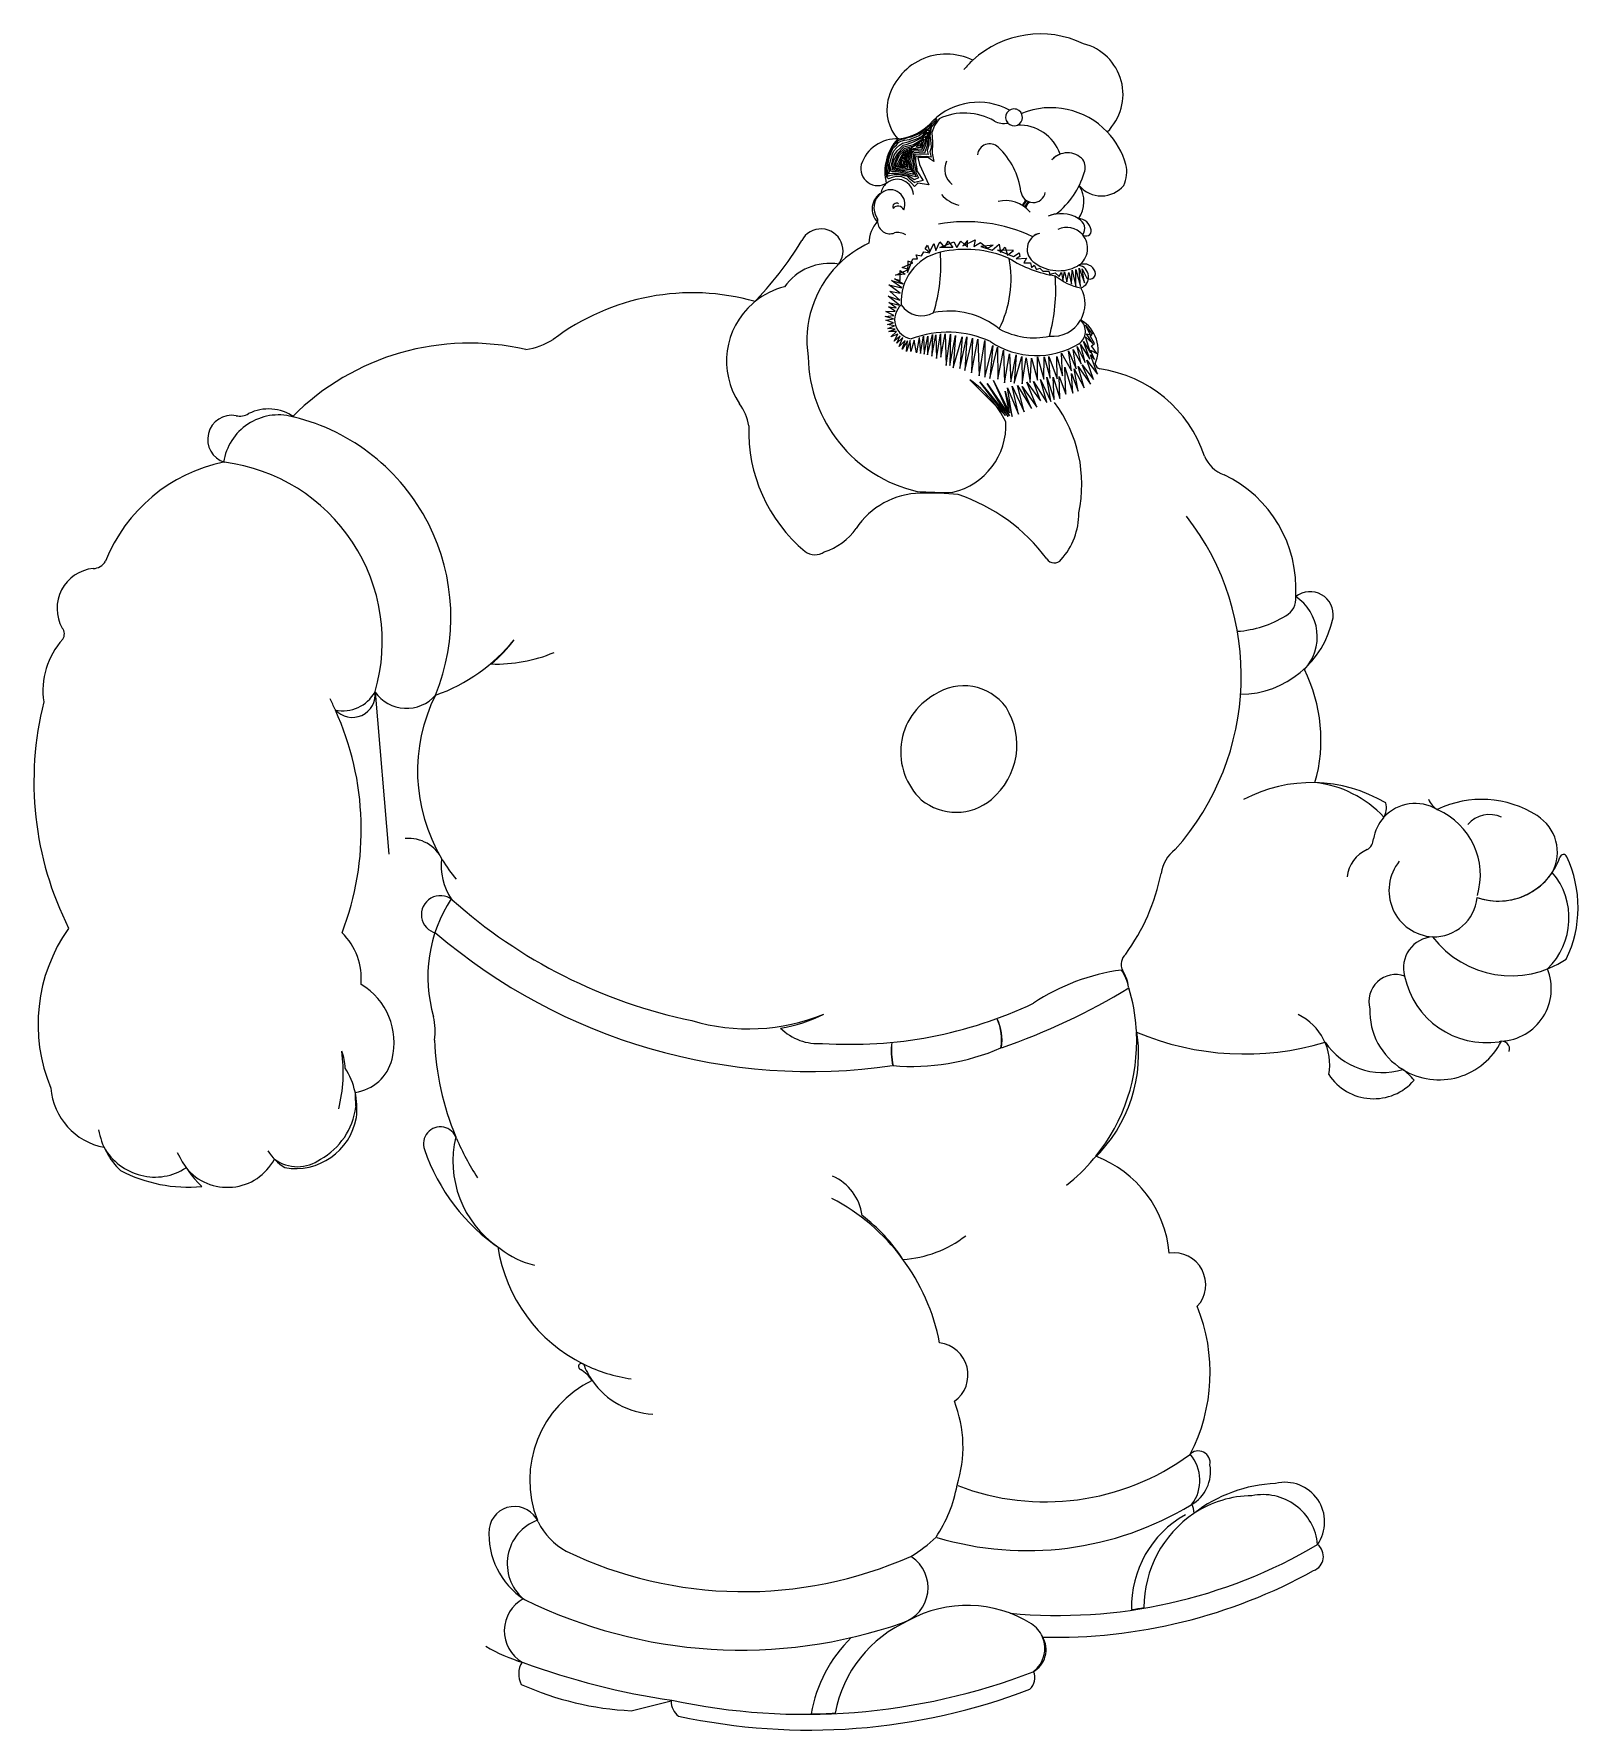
# Model space of a CAD drawing. Extents: x -0.01 to 2.43, y 0 to 2.68.
import ezdxf

# ---------------------------------------------------------------- set-up
doc = ezdxf.new("R2010")
doc.units = 0
doc.layers.get('0').update_dxf_attribs({"color": 1, "linetype": 'CONTINUOUS'})

msp = doc.modelspace()

# ---------------------------------------------------------------- linework, layer by layer
at = {"linetype": 'CONTINUOUS'}
for p, q in [((1.422063, 2.543303), (1.415, 2.5327)), ((1.3839, 2.5167), (1.3776, 2.5143)), ((1.3907, 2.5197), (1.3839, 2.5167)), ((1.3858, 2.5148), (1.3907, 2.5167)), ((1.397, 2.5238), (1.3907, 2.5197)), ((1.3907, 2.5167), (1.394, 2.5192)), ((1.394, 2.5192), (1.3983, 2.5222)), ((1.3962, 2.5162), (1.4032, 2.5246)), ((1.3964, 2.5137), (1.4038, 2.5219)), ((1.4013, 2.5271), (1.397, 2.5238)), ((1.3983, 2.5222), (1.4027, 2.5263)), ((1.4071, 2.5325), (1.4013, 2.5271)), ((1.4038, 2.5219), (1.4019, 2.5088)), ((1.4027, 2.5263), (1.4073, 2.529)), ((1.4032, 2.5246), (1.4065, 2.5257)), ((1.4065, 2.5257), (1.4043, 2.5162)), ((1.4071, 2.5214), (1.406, 2.514)), ((1.4109, 2.5355), (1.4071, 2.5325)), ((1.4076, 2.5252), (1.4071, 2.5214)), ((1.4073, 2.529), (1.4106, 2.5336)), ((1.4106, 2.5336), (1.4076, 2.5252)), ((1.4081, 2.5165), (1.4092, 2.5225)), ((1.4092, 2.5225), (1.4103, 2.5301)), ((1.4103, 2.5301), (1.4193, 2.5412)), ((1.415, 2.5327), (1.4105, 2.5213)), ((1.4105, 2.5213), (1.412, 2.5061)), ((1.4155, 2.5402), (1.4109, 2.5355)), ((1.4163, 2.5423), (1.4155, 2.5402)), ((1.4179, 2.5432), (1.4163, 2.5423)), ((1.4193, 2.5412), (1.4179, 2.5432)), ((1.3444, 2.4903), (1.3417, 2.4838)), ((1.3461, 2.4949), (1.3444, 2.4903)), ((1.3488, 2.499), (1.3461, 2.4949)), ((1.3461, 2.4887), (1.3474, 2.4933)), ((1.3474, 2.4933), (1.3501, 2.4977)), ((1.3539, 2.5045), (1.3488, 2.499)), ((1.3488, 2.4879), (1.351, 2.4925)), ((1.3501, 2.4977), (1.3548, 2.5015)), ((1.351, 2.4925), (1.3548, 2.4971)), ((1.3515, 2.486), (1.3559, 2.4925)), ((1.3572, 2.5083), (1.3539, 2.5045)), ((1.3548, 2.5015), (1.3583, 2.5056)), ((1.3548, 2.4971), (1.3599, 2.5018)), ((1.3559, 2.4925), (1.3613, 2.4971)), ((1.3569, 2.4892), (1.3667, 2.499)), ((1.3608, 2.5102), (1.3572, 2.5083)), ((1.358, 2.4876), (1.3676, 2.4963)), ((1.3583, 2.5056), (1.3616, 2.5077)), ((1.3599, 2.5018), (1.3643, 2.5048)), ((1.3599, 2.486), (1.3681, 2.4936)), ((1.3659, 2.511), (1.3608, 2.5102)), ((1.3613, 2.4971), (1.3657, 2.5015)), ((1.3616, 2.5077), (1.3678, 2.5097)), ((1.3621, 2.4838), (1.3676, 2.4906)), ((1.3629, 2.4813), (1.3703, 2.49)), ((1.3643, 2.5048), (1.3733, 2.5067)), ((1.3657, 2.5015), (1.3719, 2.5034)), ((1.3722, 2.5132), (1.3659, 2.511)), ((1.3667, 2.499), (1.382, 2.5028)), ((1.3703, 2.49), (1.3667, 2.4802)), ((1.3676, 2.4963), (1.3823, 2.5004)), ((1.3676, 2.4906), (1.373, 2.4936)), ((1.3678, 2.5097), (1.3755, 2.5107)), ((1.3681, 2.4936), (1.3763, 2.4966)), ((1.373, 2.4936), (1.3687, 2.4805)), ((1.3763, 2.4966), (1.3703, 2.48)), ((1.3719, 2.5034), (1.382, 2.5067)), ((1.3776, 2.5143), (1.3722, 2.5132)), ((1.3771, 2.4947), (1.3722, 2.4786)), ((1.3733, 2.5067), (1.3896, 2.5126)), ((1.379, 2.4941), (1.3744, 2.4775)), ((1.3755, 2.5107), (1.3804, 2.5126)), ((1.3787, 2.4974), (1.3771, 2.4947)), ((1.3795, 2.4906), (1.3771, 2.4764)), ((1.3918, 2.5053), (1.3787, 2.4974)), ((1.3836, 2.4947), (1.379, 2.4941)), ((1.3831, 2.4925), (1.3795, 2.4906)), ((1.3823, 2.4898), (1.3801, 2.4772)), ((1.3804, 2.5126), (1.3858, 2.5148)), ((1.3809, 2.496), (1.3926, 2.499)), ((1.3945, 2.4971), (1.3809, 2.496)), ((1.382, 2.5028), (1.3964, 2.5116)), ((1.382, 2.5067), (1.3904, 2.5113)), ((1.3823, 2.5004), (1.3983, 2.511)), ((1.3994, 2.489), (1.3823, 2.4898)), ((1.3964, 2.4917), (1.3831, 2.4925)), ((1.3945, 2.4939), (1.3836, 2.4947)), ((1.3858, 2.4988), (1.3918, 2.5053)), ((1.3918, 2.5018), (1.3858, 2.4988)), ((1.3896, 2.5126), (1.3962, 2.5162)), ((1.3904, 2.5113), (1.3964, 2.5137)), ((1.3956, 2.5069), (1.3918, 2.5018)), ((1.3926, 2.499), (1.3956, 2.5069)), ((1.3983, 2.511), (1.3945, 2.4971)), ((1.3994, 2.5042), (1.3945, 2.4939)), ((1.3964, 2.5116), (1.4011, 2.5156)), ((1.4013, 2.5031), (1.3964, 2.4917)), ((1.4011, 2.5156), (1.3994, 2.5042)), ((1.4005, 2.4936), (1.3994, 2.489)), ((1.4041, 2.502), (1.4005, 2.4936)), ((1.4019, 2.5088), (1.4013, 2.5031)), ((1.4062, 2.5015), (1.4032, 2.4933)), ((1.4032, 2.4933), (1.405, 2.4868)), ((1.4043, 2.5162), (1.4041, 2.502)), ((1.406, 2.514), (1.4062, 2.5094)), ((1.4062, 2.5094), (1.4062, 2.5015)), ((1.41, 2.4988), (1.4075, 2.4913)), ((1.4075, 2.4913), (1.4099, 2.4827)), ((1.4092, 2.5094), (1.4081, 2.5165)), ((1.41, 2.4988), (1.4092, 2.5094)), ((1.412, 2.5061), (1.4112, 2.4887)), ((1.3395, 2.4718), (1.3384, 2.4666)), ((1.3384, 2.4666), (1.3384, 2.4595)), ((1.3403, 2.4772), (1.3395, 2.4718)), ((1.3417, 2.4838), (1.3403, 2.4772)), ((1.3414, 2.4598), (1.3417, 2.4661)), ((1.3417, 2.4721), (1.3428, 2.4783)), ((1.3417, 2.4661), (1.3417, 2.4721)), ((1.3428, 2.4783), (1.3441, 2.483)), ((1.3441, 2.483), (1.3461, 2.4887)), ((1.3441, 2.4713), (1.3463, 2.4805)), ((1.3441, 2.462), (1.3441, 2.4713)), ((1.3461, 2.4653), (1.349, 2.4792)), ((1.3461, 2.4606), (1.3461, 2.4653)), ((1.3463, 2.4805), (1.3488, 2.4879)), ((1.3485, 2.462), (1.3504, 2.4767)), ((1.349, 2.4792), (1.3515, 2.486)), ((1.3504, 2.4767), (1.3569, 2.4892)), ((1.3507, 2.4636), (1.3526, 2.4753)), ((1.3787, 2.4595), (1.3507, 2.4636)), ((1.3526, 2.4753), (1.358, 2.4876)), ((1.3534, 2.465), (1.3545, 2.4743)), ((1.3763, 2.4625), (1.3534, 2.465)), ((1.3545, 2.4743), (1.3599, 2.486)), ((1.3556, 2.4666), (1.3564, 2.4723)), ((1.373, 2.465), (1.3556, 2.4666)), ((1.3564, 2.4723), (1.3621, 2.4838)), ((1.3578, 2.4674), (1.3629, 2.4813)), ((1.37, 2.4672), (1.3578, 2.4674)), ((1.3608, 2.4696), (1.3635, 2.4789)), ((1.3676, 2.4696), (1.3608, 2.4696)), ((1.3627, 2.471), (1.3646, 2.4778)), ((1.3659, 2.4718), (1.3627, 2.471)), ((1.3635, 2.4789), (1.3665, 2.4827)), ((1.3665, 2.4827), (1.3659, 2.4718)), ((1.3667, 2.4802), (1.3676, 2.4696)), ((1.3687, 2.4805), (1.37, 2.4672)), ((1.3703, 2.48), (1.373, 2.465)), ((1.3722, 2.4786), (1.3763, 2.4625)), ((1.3744, 2.4775), (1.3787, 2.4595)), ((1.3771, 2.4764), (1.3809, 2.459)), ((1.3801, 2.4772), (1.382, 2.4653)), ((1.382, 2.4653), (1.3828, 2.459)), ((1.3831, 2.483), (1.3823, 2.4743)), ((1.3823, 2.4743), (1.385, 2.465)), ((1.3842, 2.4871), (1.3831, 2.483)), ((1.405, 2.4868), (1.3842, 2.4871)), ((1.385, 2.465), (1.3853, 2.4585)), ((1.3855, 2.4813), (1.3858, 2.4849)), ((1.3855, 2.4753), (1.3855, 2.4813)), ((1.3872, 2.4672), (1.3855, 2.4753)), ((1.3858, 2.4849), (1.4019, 2.4835)), ((1.3883, 2.4595), (1.3872, 2.4672)), ((1.4044, 2.4819), (1.3885, 2.4819)), ((1.3885, 2.4819), (1.3915, 2.4713)), ((1.3915, 2.4713), (1.4062, 2.4389)), ((1.4099, 2.4827), (1.4019, 2.4835)), ((1.4141, 2.4757), (1.4044, 2.4819)), ((1.4112, 2.4887), (1.4141, 2.4757)), ((1.3384, 2.4595), (1.3384, 2.4544)), ((1.3384, 2.4544), (1.3411, 2.4541)), ((1.3385, 2.4523), (1.3445, 2.4538)), ((1.3423, 2.4485), (1.3385, 2.4523)), ((1.3411, 2.4541), (1.3414, 2.4598)), ((1.3498, 2.4508), (1.3423, 2.4485)), ((1.3433, 2.4565), (1.3441, 2.462)), ((1.3529, 2.4571), (1.3433, 2.4565)), ((1.3445, 2.4538), (1.3513, 2.4554)), ((1.3485, 2.4595), (1.3461, 2.4606)), ((1.3643, 2.4601), (1.3485, 2.462)), ((1.3548, 2.4593), (1.3485, 2.4595)), ((1.3551, 2.4523), (1.3498, 2.4508)), ((1.3513, 2.4554), (1.3589, 2.4554)), ((1.3635, 2.456), (1.3529, 2.4571)), ((1.3646, 2.4579), (1.3548, 2.4593)), ((1.3635, 2.4516), (1.3551, 2.4523)), ((1.3589, 2.4554), (1.3673, 2.4538)), ((1.3746, 2.4527), (1.3635, 2.456)), ((1.3718, 2.4478), (1.3635, 2.4516)), ((1.3824, 2.4554), (1.3643, 2.4601)), ((1.3714, 2.4557), (1.3646, 2.4579)), ((1.3673, 2.4538), (1.3711, 2.4531)), ((1.3711, 2.4531), (1.3748, 2.4493)), ((1.3809, 2.4527), (1.3714, 2.4557)), ((1.3794, 2.441), (1.3718, 2.4478)), ((1.3831, 2.447), (1.3746, 2.4527)), ((1.3748, 2.4493), (1.3809, 2.4447)), ((1.3832, 2.4364), (1.3794, 2.441)), ((1.3809, 2.459), (1.3824, 2.4554)), ((1.386, 2.4516), (1.3809, 2.4527)), ((1.3809, 2.4447), (1.3839, 2.4425)), ((1.3828, 2.459), (1.386, 2.4516)), ((1.3897, 2.4501), (1.3831, 2.447)), ((1.3885, 2.4417), (1.3832, 2.4364)), ((1.3971, 2.446), (1.3839, 2.4425)), ((1.3853, 2.4585), (1.3897, 2.4501)), ((1.3883, 2.4595), (1.3971, 2.446)), ((1.4062, 2.4389), (1.3889, 2.4418)), ((1.554483, 2.4059), (1.560581, 2.413813)), ((1.557035, 2.404133), (1.563462, 2.412389)), ((1.3945, 2.3268), (1.3982, 2.3333)), ((1.3982, 2.3333), (1.4075, 2.3315)), ((1.4, 2.338), (1.4038, 2.3436)), ((1.4075, 2.3315), (1.4, 2.338)), ((1.4038, 2.3436), (1.4075, 2.3333)), ((1.4075, 2.3333), (1.414, 2.3464)), ((1.414, 2.3464), (1.4168, 2.3352)), ((1.4168, 2.3352), (1.4233, 2.3491)), ((1.4233, 2.3491), (1.4307, 2.3398)), ((1.4233, 2.3398), (1.4456, 2.3491)), ((1.4437, 2.3398), (1.4233, 2.3398)), ((1.4307, 2.3398), (1.4363, 2.3501)), ((1.4363, 2.3501), (1.4437, 2.3398)), ((1.4456, 2.3491), (1.4502, 2.3398)), ((1.4502, 2.3398), (1.4567, 2.3501)), ((1.4567, 2.3501), (1.467, 2.3408)), ((1.4595, 2.3426), (1.479, 2.3519)), ((1.467, 2.351), (1.4595, 2.3426)), ((1.467, 2.3408), (1.467, 2.351)), ((1.479, 2.3519), (1.4772, 2.3417)), ((1.4772, 2.3417), (1.4874, 2.3482)), ((1.4874, 2.3482), (1.4986, 2.3389)), ((1.5078, 2.3436), (1.4883, 2.3417)), ((1.4883, 2.3417), (1.506, 2.3361)), ((1.4986, 2.3389), (1.5078, 2.3436)), ((1.506, 2.3361), (1.5171, 2.3454)), ((1.5394, 2.3352), (1.5144, 2.3361)), ((1.5144, 2.3361), (1.5394, 2.3259)), ((1.5171, 2.3454), (1.519, 2.3324)), ((1.519, 2.3324), (1.5264, 2.3408)), ((1.5264, 2.3408), (1.5301, 2.3278)), ((1.5301, 2.3278), (1.5394, 2.3352)), ((1.5394, 2.3259), (1.5487, 2.3315)), ((1.5487, 2.3315), (1.5497, 2.3259)), ((1.3536, 2.2962), (1.374, 2.3055)), ((1.361, 2.2878), (1.361, 2.3036)), ((1.361, 2.3036), (1.3685, 2.298)), ((1.3638, 2.3083), (1.3805, 2.3157)), ((1.374, 2.3055), (1.3638, 2.3083)), ((1.3722, 2.3008), (1.3805, 2.3222)), ((1.3731, 2.3185), (1.3722, 2.3008)), ((1.3805, 2.3157), (1.3731, 2.3185)), ((1.3805, 2.3222), (1.388, 2.3222)), ((1.388, 2.3222), (1.3861, 2.3287)), ((1.3861, 2.3287), (1.3945, 2.3268)), ((1.5497, 2.3259), (1.5441, 2.3222)), ((1.5441, 2.3222), (1.5599, 2.3231)), ((1.5599, 2.3231), (1.5562, 2.3157)), ((1.5562, 2.3157), (1.5664, 2.3157)), ((1.5664, 2.3157), (1.5683, 2.3083)), ((1.5683, 2.3083), (1.572, 2.312)), ((1.572, 2.312), (1.5757, 2.3055)), ((1.5757, 2.3055), (1.5813, 2.3073)), ((1.5813, 2.3073), (1.5859, 2.3027)), ((1.5859, 2.3027), (1.5952, 2.3027)), ((1.5952, 2.3027), (1.5971, 2.298)), ((1.6314, 2.2822), (1.6324, 2.3045)), ((1.6324, 2.3045), (1.6379, 2.2785)), ((1.6379, 2.2785), (1.6379, 2.3055)), ((1.6379, 2.3055), (1.6454, 2.2785)), ((1.6454, 2.2785), (1.6435, 2.3073)), ((1.6435, 2.3073), (1.6519, 2.2841)), ((1.6519, 2.2841), (1.6482, 2.3064)), ((1.6482, 2.3064), (1.6547, 2.2925)), ((1.3606, 2.2678), (1.3431, 2.2812)), ((1.3431, 2.2812), (1.3634, 2.2765)), ((1.3634, 2.2765), (1.3473, 2.2878)), ((1.3473, 2.2878), (1.3652, 2.2828)), ((1.3652, 2.2828), (1.3517, 2.2906)), ((1.3517, 2.2906), (1.361, 2.2878)), ((1.3685, 2.298), (1.3536, 2.2962)), ((1.5971, 2.298), (1.6054, 2.2999)), ((1.6054, 2.2999), (1.6119, 2.2943)), ((1.6119, 2.2943), (1.6156, 2.3008)), ((1.6156, 2.3008), (1.6175, 2.2878)), ((1.6175, 2.2878), (1.6203, 2.3017)), ((1.6203, 2.3017), (1.624, 2.2859)), ((1.624, 2.2859), (1.6268, 2.3008)), ((1.6268, 2.3008), (1.6314, 2.2822)), ((1.3597, 2.2491), (1.342, 2.263)), ((1.342, 2.263), (1.3604, 2.2567)), ((1.3544, 2.2446), (1.3431, 2.2533)), ((1.3431, 2.2533), (1.3597, 2.2491)), ((1.3604, 2.2567), (1.3447, 2.271)), ((1.3447, 2.271), (1.3606, 2.2678)), ((1.3369, 2.2312), (1.3508, 2.2327)), ((1.3501, 2.2274), (1.3369, 2.2312)), ((1.3382, 2.2388), (1.3531, 2.2395)), ((1.3508, 2.2327), (1.3382, 2.2388)), ((1.3382, 2.2256), (1.3501, 2.2274)), ((1.3503, 2.221), (1.3382, 2.2256)), ((1.3531, 2.2395), (1.3422, 2.2464)), ((1.3422, 2.2464), (1.3544, 2.2446)), ((1.645909, 2.225309), (1.645607, 2.225396)), ((1.3405, 2.2183), (1.3503, 2.221)), ((1.3516, 2.2162), (1.3405, 2.2183)), ((1.3415, 2.2124), (1.3516, 2.2162)), ((1.3531, 2.2114), (1.3415, 2.2124)), ((1.3427, 2.2074), (1.3531, 2.2114)), ((1.3549, 2.2076), (1.3427, 2.2074)), ((1.3458, 2.199), (1.3549, 2.2076)), ((1.3569, 2.2033), (1.3458, 2.199)), ((1.3511, 2.1924), (1.3569, 2.2033)), ((1.3607, 2.2008), (1.3511, 2.1924)), ((1.3554, 2.1889), (1.3607, 2.2008)), ((1.365, 2.198), (1.3554, 2.1889)), ((1.3594, 2.1836), (1.365, 2.198)), ((1.3905, 2.1982), (1.3864, 2.1738)), ((1.3905, 2.1982), (1.3926, 2.1726)), ((1.3926, 2.1726), (1.3978, 2.2002)), ((1.3978, 2.2002), (1.3985, 2.1718)), ((1.3985, 2.1718), (1.4042, 2.2002)), ((1.4038, 2.1707), (1.4119, 2.2029)), ((1.4042, 2.2002), (1.4038, 2.1707)), ((1.4119, 2.2029), (1.4105, 2.1687)), ((1.4105, 2.1687), (1.4172, 2.2022)), ((1.4172, 2.2022), (1.4179, 2.1651)), ((1.4179, 2.1651), (1.4246, 2.2039)), ((1.4246, 2.2039), (1.4252, 2.1667)), ((1.4252, 2.1667), (1.4316, 2.2039)), ((1.4316, 2.2039), (1.4333, 2.1537)), ((1.4333, 2.1537), (1.44, 2.2035)), ((1.44, 2.2035), (1.4393, 2.1537)), ((1.4393, 2.1537), (1.4483, 2.2012)), ((1.4483, 2.2012), (1.4443, 2.1503)), ((1.4443, 2.1503), (1.4587, 2.1988)), ((1.4587, 2.1988), (1.455, 2.149)), ((1.455, 2.149), (1.4661, 2.1988)), ((1.4661, 2.1988), (1.4627, 2.1457)), ((1.4627, 2.1457), (1.4751, 2.1968)), ((1.4751, 2.1968), (1.4734, 2.1423)), ((1.6613, 2.2022), (1.6533, 2.2172)), ((1.6533, 2.2172), (1.664, 2.2032)), ((1.661, 2.1738), (1.6533, 2.1993)), ((1.6533, 2.1993), (1.6648, 2.1883)), ((1.6648, 2.1883), (1.6551, 2.2038)), ((1.6551, 2.2038), (1.6613, 2.2022)), ((1.6612, 2.1995), (1.664, 2.2032)), ((1.6677, 2.1884), (1.6612, 2.1995)), ((1.3686, 2.1932), (1.3594, 2.1836)), ((1.364, 2.1798), (1.3686, 2.1932)), ((1.3724, 2.1927), (1.364, 2.1798)), ((1.3764, 2.1932), (1.3706, 2.1757)), ((1.3706, 2.1757), (1.3724, 2.1927)), ((1.3774, 2.1761), (1.3764, 2.1932)), ((1.3828, 2.1938), (1.3774, 2.1761)), ((1.3864, 2.1738), (1.3828, 2.1938)), ((1.4734, 2.1423), (1.4834, 2.1952)), ((1.4834, 2.1952), (1.4855, 2.1373)), ((1.4855, 2.1373), (1.4945, 2.1935)), ((1.4945, 2.1935), (1.4942, 2.1356)), ((1.4942, 2.1356), (1.5069, 2.1855)), ((1.5069, 2.1855), (1.5025, 2.1333)), ((1.5025, 2.1333), (1.5142, 2.1825)), ((1.5142, 2.1825), (1.5149, 2.1323)), ((1.5149, 2.1323), (1.5239, 2.1781)), ((1.5239, 2.1781), (1.5254, 2.1265)), ((1.5254, 2.1265), (1.5332, 2.1721)), ((1.5332, 2.1721), (1.5352, 2.1279)), ((1.5352, 2.1279), (1.5439, 2.1705)), ((1.5439, 2.1705), (1.5408, 2.1257)), ((1.6168, 2.1373), (1.6152, 2.1733)), ((1.6152, 2.1733), (1.631, 2.1456)), ((1.631, 2.1456), (1.6267, 2.177)), ((1.6267, 2.177), (1.6385, 2.1486)), ((1.6385, 2.1486), (1.6339, 2.1792)), ((1.6339, 2.1792), (1.6463, 2.1564)), ((1.6463, 2.1564), (1.6401, 2.1837)), ((1.6401, 2.1837), (1.653, 2.1585)), ((1.653, 2.1585), (1.6452, 2.1872)), ((1.6452, 2.1872), (1.66, 2.1636)), ((1.66, 2.1636), (1.65, 2.1915)), ((1.65, 2.1915), (1.661, 2.1738)), ((1.6677, 2.1633), (1.6612, 2.1781)), ((1.6612, 2.1781), (1.6714, 2.1726)), ((1.6723, 2.14), (1.6612, 2.1707)), ((1.6612, 2.1707), (1.6677, 2.1633)), ((1.663, 2.1847), (1.6677, 2.1884)), ((1.6714, 2.1726), (1.663, 2.1847)), ((1.5408, 2.1257), (1.5528, 2.1679)), ((1.5528, 2.1679), (1.5534, 2.1248)), ((1.5534, 2.1248), (1.5595, 2.166)), ((1.5595, 2.166), (1.566, 2.1271)), ((1.566, 2.1271), (1.5679, 2.1654)), ((1.5679, 2.1654), (1.5775, 2.1304)), ((1.5775, 2.1304), (1.5775, 2.1674)), ((1.5775, 2.1674), (1.5873, 2.1321)), ((1.5873, 2.1321), (1.5881, 2.1674)), ((1.5881, 2.1674), (1.5973, 2.1338)), ((1.5973, 2.1338), (1.5954, 2.1682)), ((1.5954, 2.1682), (1.6083, 2.1327)), ((1.6083, 2.1327), (1.6082, 2.1679)), ((1.6082, 2.1679), (1.6168, 2.1373)), ((1.6222, 2.1085), (1.6209, 2.151)), ((1.6209, 2.151), (1.6333, 2.1103)), ((1.6417, 2.1131), (1.6352, 2.1484)), ((1.6352, 2.1484), (1.651, 2.1187)), ((1.651, 2.1187), (1.6417, 2.1521)), ((1.6417, 2.1521), (1.6612, 2.1243)), ((1.6612, 2.1243), (1.6482, 2.1549)), ((1.6482, 2.1549), (1.6658, 2.1317)), ((1.6658, 2.1317), (1.6556, 2.1624)), ((1.6556, 2.1624), (1.6723, 2.14)), ((1.4709, 2.1313), (1.5272, 2.0749)), ((1.5272, 2.0749), (1.4864, 2.128)), ((1.4864, 2.128), (1.5313, 2.0733)), ((1.5313, 2.0733), (1.4981, 2.1254)), ((1.4981, 2.1254), (1.5332, 2.0746)), ((1.5332, 2.0746), (1.5082, 2.1302)), ((1.5082, 2.1302), (1.5335, 2.079)), ((1.5377, 2.0734), (1.5303, 2.1188)), ((1.5303, 2.1188), (1.5477, 2.0768)), ((1.5477, 2.0768), (1.5377, 2.1214)), ((1.5377, 2.1214), (1.5564, 2.0808)), ((1.5564, 2.0808), (1.5457, 2.1221)), ((1.5457, 2.1221), (1.5683, 2.0861)), ((1.5683, 2.0861), (1.5534, 2.1205)), ((1.5534, 2.1205), (1.5766, 2.088)), ((1.5766, 2.088), (1.5605, 2.1277)), ((1.5605, 2.1277), (1.5822, 2.0982)), ((1.5822, 2.0982), (1.5714, 2.1284)), ((1.5714, 2.1284), (1.5924, 2.0954)), ((1.5924, 2.0954), (1.582, 2.1317)), ((1.582, 2.1317), (1.5984, 2.097)), ((1.5984, 2.097), (1.5922, 2.1354)), ((1.5922, 2.1354), (1.6036, 2.1001)), ((1.6036, 2.1001), (1.6024, 2.1354)), ((1.6024, 2.1354), (1.6129, 2.1019)), ((1.6129, 2.1019), (1.6119, 2.1363)), ((1.6119, 2.1363), (1.6222, 2.1085)), ((1.6333, 2.1103), (1.6314, 2.141)), ((1.6314, 2.141), (1.6417, 2.1131)), ((1.5335, 2.079), (1.5263, 2.1134)), ((1.5263, 2.1134), (1.5377, 2.0734)), ((0.531885, 1.638304), (0.5537, 1.3827)), ((0.627517, 1.633552), (0.62744, 1.633684)), ((0.93632, 0.030551), (0.9993, 0.0459))]:
    msp.add_line(p, q, dxfattribs=at)
for centre, radius, start, end in [((1.581991, 2.519575), 0.157575, 64.404634, 132.551227), ((1.629933, 2.581607), 0.082571, 314.300826, 75.888272), ((1.433797, 2.550331), 0.094941, 63.989925, 166.563589), ((1.581991, 2.519575), 0.157575, 132.805693, 139.874037), ((1.407774, 2.556896), 0.068106, 166.848039, 221.779644), ((1.484076, 2.466401), 0.102894, 61.349913, 134.325697), ((1.462216, 2.457889), 0.094381, 60.012706, 115.178081), ((1.540447, 2.54548), 0.013242, 0, 221.109315), ((1.540447, 2.54548), 0.013242, 293.901619, 0), ((1.598552, 2.437701), 0.122976, 43.603163, 112.148926), ((1.350183, 2.592407), 0.081174, 275.820469, 319.797052), ((1.524569, 2.568854), 0.032926, 242.544826, 280.747713), ((1.540447, 2.54548), 0.013242, 222.665533, 293.555602), ((1.547699, 2.46364), 0.069729, 20.035426, 91.611483), ((1.598552, 2.437701), 0.122976, 15.686072, 43.603163), ((1.355689, 2.452308), 0.059406, 87.369396, 161.660278), ((1.412407, 2.459786), 0.075813, 136.971548, 194.216934), ((1.502065, 2.484051), 0.01956, 46.3399, 172.723012), ((1.437884, 2.414516), 0.114186, 6.786099, 47.129637), ((1.325417, 2.464678), 0.026871, 166.391891, 303.615706), ((1.462499, 2.463798), 0.031414, 156.22066, 231.064098), ((1.624142, 2.458383), 0.031129, 110.563353, 140.497128), ((1.624975, 2.456436), 0.033024, 42.632036, 138.807995), ((1.629189, 2.466386), 0.023611, 339.176102, 31.72739), ((1.668773, 2.459151), 0.049599, 334.806666, 13.762099), ((1.356059, 2.421741), 0.025909, 131.427156, 171.373203), ((1.356059, 2.421741), 0.025909, 4.626796, 127.481956), ((1.527307, 2.494868), 0.129319, 308.106719, 343.432047), ((1.604103, 2.412126), 0.04681, 325.035835, 33.12247), ((1.67834, 2.467365), 0.045903, 220.251444, 320.291039), ((1.345423, 2.400977), 0.029003, 118.553642, 225.772067), ((1.348123, 2.402793), 0.028805, 127.901166, 215.419399), ((1.345431, 2.40841), 0.022759, 336.567625, 127.554138), ((1.354909, 2.404281), 0.005838, 56.605206, 206.413234), ((1.46945, 2.462666), 0.058304, 221.857808, 254.005747), ((1.52686, 2.363286), 0.050784, 39.985772, 103.123972), ((1.570655, 2.430571), 0.019553, 187.531737, 349.149899), ((1.546824, 2.417796), 0.012187, 298.282585, 347.183023), ((1.57055, 2.401239), 0.011557, 115.360515, 173.485316), ((1.32085, 2.383304), 0.004716, 336.060552, 36.349563), ((1.357344, 2.395853), 0.00963, 21.349358, 142.73467), ((1.614622, 2.341848), 0.051607, 58.341768, 112.977565), ((1.61477, 2.344153), 0.049553, 98.888517, 114.175512), ((1.640595, 2.363741), 0.022063, 10.337429, 87.107137), ((1.635158, 2.37006), 0.016902, 323.838557, 64.388624), ((1.235914, 2.334727), 0.034624, 318.692938, 152.153201), ((1.36345, 2.346284), 0.051947, 137.482815, 179.399891), ((1.344723, 2.381316), 0.019563, 183.287607, 291.215962), ((1.357068, 2.341235), 0.022469, 56.395537, 103.552457), ((1.465252, 2.137102), 0.243701, 64.532133, 100.355874), ((1.586856, 2.337426), 0.025682, 103.573002, 238.215743), ((1.586168, 2.337789), 0.025174, 102.244626, 129.828932), ((1.623833, 2.338766), 0.032834, 42.23888, 115.18819), ((1.623833, 2.338766), 0.032834, 304.849811, 40.491247), ((1.654209, 2.366356), 0.008202, 222.286977, 9.4296), ((0.750755, 2.624905), 0.530744, 315.374286, 328.917895), ((1.382507, 2.193474), 0.168993, 114.843962, 134.615884), ((1.441366, 2.255403), 0.079046, 102.45839, 184.357078), ((1.161733, 2.313799), 0.263251, 343.109717, 4.092847), ((1.463797, 2.161812), 0.175281, 66.793526, 103.018213), ((1.249492, 2.227504), 0.087445, 80.572702, 144.824722), ((1.382507, 2.193474), 0.168993, 135.524163, 188.767632), ((1.357636, 2.290821), 0.178144, 333.604389, 10.377617), ((1.635258, 2.483309), 0.190293, 237.447292, 260.996637), ((1.61088, 2.367245), 0.063858, 233.98179, 297.772096), ((1.651069, 2.295312), 0.018628, 30.620295, 124.063925), ((1.639852, 2.293625), 0.018401, 289.564941, 81.426544), ((1.66049, 2.299063), 0.008752, 228.578155, 40.958384), ((1.20766, 2.160574), 0.120993, 104.124123, 128.784405), ((1.331643, 2.273723), 0.274689, 344.439227, 4.517873), ((1.665281, 2.369845), 0.095522, 231.239661, 258.29475), ((1.601156, 2.251198), 0.051397, 330.036271, 29.217043), ((1.03292, 1.903811), 0.364757, 74.25949, 127.029771), ((1.20766, 2.160574), 0.120993, 130.8682, 213.657907), ((1.382787, 2.226277), 0.030728, 131.196077, 261.673727), ((1.394438, 2.270195), 0.038072, 213.110877, 300.269323), ((1.438248, 2.114921), 0.124844, 50.767785, 101.37334), ((1.601156, 2.251198), 0.051397, 264.538144, 329.86609), ((1.628811, 2.207954), 0.024362, 305.432317, 45.427598), ((1.619005, 2.178501), 0.054067, 335.775815, 60.433971), ((1.435583, 2.044324), 0.162, 65.306266, 110.693734), ((1.572408, 2.312735), 0.115197, 241.368121, 281.951602), ((0.680812, 1.795462), 0.393635, 76.902288, 135.160564), ((0.751465, 2.294482), 0.117104, 279.114178, 301.844993), ((1.575783, 2.299899), 0.130413, 236.214251, 300.991957), ((1.437534, 2.171408), 0.222076, 180.952844, 256.946908), ((1.678732, 2.158662), 0.010681, 192.686958, 254.727506), ((1.647701, 1.946789), 0.203536, 18.347563, 82.031241), ((1.363162, 1.98177), 0.184301, 26.776736, 54.226818), ((1.04988, 2.048709), 0.072559, 7.879235, 38.136225), ((1.432975, 1.966341), 0.214482, 347.813013, 36.951617), ((0.305697, 2.037317), 0.037936, 79.445277, 252.733556), ((0.379724, 1.988019), 0.087796, 75.510542, 171.313084), ((0.318754, 2.099213), 0.025349, 256.056661, 302.312724), ((0.363704, 2.014591), 0.07057, 55.048005, 116.419659), ((0.326422, 1.756678), 0.325176, 337.775285, 76.173746), ((1.418333, 2.060139), 0.109466, 283.506809, 2.440559), ((1.368765, 2.050293), 0.247153, 178.061106, 230.224585), ((1.889024, 2.030705), 0.052065, 202.407656, 250.963089), ((0.344943, 1.750024), 0.256582, 101.69468, 158.29488), ((0.258175, 1.718257), 0.285148, 343.88202, 82.693975), ((1.786114, 1.801575), 0.199379, 356.427603, 64.470347), ((1.4306, 2.57137), 0.617813, 265.988275, 271.233533), ((1.396192, 1.825694), 0.126755, 91.639316, 145.893961), ((1.403203, 1.469713), 0.482801, 84.155983, 91.262426), ((1.360341, 1.675553), 0.289468, 36.704023, 71.464331), ((1.534905, 1.919641), 0.107728, 317.940825, 0.756402), ((1.487283, 1.663727), 0.41184, 318.285313, 37.74356), ((1.210242, 1.953589), 0.09894, 288.132077, 324.949883), ((1.226393, 1.881648), 0.026497, 233.524523, 303.538361), ((1.604056, 1.856349), 0.014003, 213.783077, 320.671262), ((0.093276, 1.770375), 0.063307, 95.737218, 209.267721), ((0.086842, 1.855957), 0.022593, 270.267444, 330.742649), ((2.007755, 1.760369), 0.036498, 352.233539, 128.322029), ((1.955252, 1.785393), 0.030089, 297.897362, 6.890509), ((1.94294, 1.725731), 0.076158, 317.110684, 56.381777), ((1.881691, 1.900408), 0.166533, 273.907169, 301.753168), ((1.896266, 1.785462), 0.150674, 270.699631, 348.505594), ((0.130232, 1.640081), 0.122509, 138.200272, 188.146781), ((0.027378, 1.730045), 0.014209, 324.217031, 41.310255), ((0.536018, 1.895131), 0.27712, 289.279466, 321.087166), ((0.563057, 1.863135), 0.236116, 310.188151, 323.007432), ((0.723827, 1.916428), 0.23382, 267.940234, 292.785758), ((1.778157, 1.563201), 0.2468, 344.064086, 26.649547), ((0.496152, 1.634644), 0.036237, 221.540273, 7.056587), ((0.480729, 1.667988), 0.059144, 258.887747, 329.875433), ((0.581513, 1.673407), 0.060787, 215.272605, 318.964534), ((0.867289, 1.513351), 0.268326, 153.399546, 210.820674), ((1.464825, 1.543644), 0.10324, 119.096041, 226.786528), ((1.461179, 1.565597), 0.082623, 36.089487, 124.29693), ((0.510972, 1.497258), 0.517453, 165.968119, 206.590478), ((0.05467, 1.421488), 0.45548, 24.53324, 26.896762), ((0.05467, 1.421488), 0.45548, 339.045618, 24.441883), ((1.433247, 1.554937), 0.111749, 309.734981, 32.067356), ((2.010267, 1.267434), 0.228065, 59.184115, 118.145798), ((1.99706, 1.32279), 0.173628, 42.822557, 83.912555), ((1.449052, 1.534444), 0.085892, 230.25472, 310.3659), ((2.099242, 1.455513), 0.028926, 327.343072, 15.618018), ((2.173795, 1.395621), 0.06694, 58.966778, 137.54094), ((2.227629, 1.483827), 0.036266, 203.613239, 239.452717), ((2.278484, 1.307746), 0.161301, 57.176842, 115.790407), ((2.164034, 1.349556), 0.112501, 343.227716, 66.331047), ((2.173795, 1.395621), 0.06694, 138.583691, 170.340956), ((2.290815, 1.399566), 0.045476, 65.166309, 138.906254), ((2.330327, 1.38567), 0.06773, 331.852992, 58.299838), ((0.585216, 1.348748), 0.058522, 25.362261, 95.506911), ((2.086891, 1.407536), 0.020924, 301.248225, 358.129604), ((0.729693, 1.364338), 0.09355, 172.91688, 214.106336), ((0.867289, 1.513351), 0.268326, 211.333757, 219.418297), ((1.827205, 1.345349), 0.054966, 126.24352, 172.86284), ((2.119158, 1.340854), 0.053284, 113.694318, 173.791185), ((2.205729, 1.325261), 0.073473, 141.07503, 266.31831), ((2.305224, 1.410611), 0.102136, 250.806623, 341.359413), ((2.407559, 1.376064), 0.005873, 23.574017, 161.110488), ((2.242329, 1.298492), 0.188404, 334.264048, 25.100189), ((1.453245, 1.416278), 0.325788, 323.96885, 348.652989), ((2.305224, 1.410611), 0.102136, 250.806623, 326.149456), ((2.304757, 1.281602), 0.111693, 314.0998, 40.216133), ((0.635083, 1.287057), 0.03, 51.965906, 256.443113), ((0.837375, 1.189062), 0.222176, 146.44028, 196.506113), ((2.202333, 1.321644), 0.069717, 268.91329, 353.83112), ((1.196785, 1.917581), 0.814498, 228.168985, 258.313001), ((0.262338, 1.114023), 0.262338, 144.796431, 202.607002), ((0.407657, 1.185849), 0.102614, 355.065253, 45.149326), ((1.219821, 1.950462), 0.910958, 229.487553, 278.142105), ((2.2038, 1.203347), 0.048673, 93.284777, 195.746856), ((2.325487, 1.347792), 0.157105, 217.597901, 303.43211), ((1.731267, 1.208567), 0.021686, 132.167302, 203.816916), ((1.754905, 0.870386), 0.33228, 97.741571, 123.548164), ((1.648954, 1.158552), 0.073704, 11.116052, 33.879419), ((1.656929, 1.16465), 0.064857, 7.18502, 32.828085), ((2.14305, 1.149931), 0.042543, 70.924097, 195.425427), ((2.285983, 1.216668), 0.131728, 191.618812, 278.828539), ((2.305396, 1.170349), 0.083105, 272.921819, 21.933923), ((0.455444, 1.085377), 0.106599, 345.711801, 59.285359), ((1.189542, 2.043445), 1.02157, 288.922193, 301.393217), ((1.445394, 1.08763), 0.288718, 4.061225, 16.870856), ((0.505054, 1.102115), 0.121657, 353.855189, 11.292652), ((1.121624, 1.419861), 0.313058, 253.325187, 292.264915), ((1.139323, 1.325087), 0.219514, 278.572598, 297.369224), ((1.283234, 1.753699), 0.671318, 266.134141, 295.408359), ((1.951586, 1.050363), 0.087203, 349.548618, 64.75227), ((2.2097, 1.134961), 0.107722, 178.056092, 238.615418), ((1.23085, 1.166611), 0.083009, 224.892298, 274.922518), ((1.443124, 1.088674), 0.078556, 351.514074, 25.445725), ((1.437628, 1.089468), 0.083235, 351.21931, 23.326049), ((1.508296, 1.067144), 0.228783, 313.613545, 10.306847), ((1.445394, 1.08763), 0.288718, 320.93753, 2.748408), ((1.904638, 1.508938), 0.441835, 247.250744, 286.662794), ((0.240473, 1.038693), 0.241252, 346.026536, 7.843151), ((0.398544, 1.040867), 0.086568, 2.690291, 20.805335), ((1.051814, 1.102275), 0.426006, 181.773259, 202.893269), ((1.460674, 1.07123), 0.114085, 172.833716, 191.396435), ((1.473301, 1.074213), 0.126322, 174.890983, 191.609879), ((1.379557, 1.398715), 0.351207, 265.100761, 293.551039), ((2.122143, 1.147951), 0.110127, 214.449184, 286.898708), ((2.211482, 1.135847), 0.109477, 238.422834, 333.706186), ((2.31045, 1.074943), 0.012313, 341.742477, 110.190677), ((0.382645, 0.981001), 0.120693, 353.242658, 31.98372), ((0.491428, 1.07508), 0.069196, 277.629486, 346.620407), ((2.10802, 1.081192), 0.084683, 213.425394, 318.968386), ((2.100698, 0.969038), 0.090934, 38.463036, 54.425304), ((0.123615, 1.021839), 0.103819, 184.785181, 259.211498), ((0.656183, 1.001614), 0.155645, 178.202395, 186.841724), ((0.406396, 0.983806), 0.097597, 259.97107, 349.965342), ((0.392562, 0.997428), 0.110025, 298.945495, 352.503249), ((0.210481, 0.967737), 0.116587, 190.095639, 226.5484), ((0.635079, 0.925448), 0.026789, 18.249757, 199.965959), ((0.184769, 0.965709), 0.09272, 209.63998, 256.037701), ((0.397586, 0.99799), 0.19762, 205.890001, 225.185367), ((0.436137, 0.961037), 0.086964, 212.509069, 237.490923), ((0.902158, 1.01592), 0.30877, 198.822394, 236.009837), ((0.820028, 0.898119), 0.165197, 166.546896, 235.188275), ((1.051814, 1.102275), 0.426006, 203.290171, 212.73691), ((0.184731, 0.961302), 0.08844, 255.372659, 303.585598), ((0.298956, 0.940914), 0.084284, 219.215044, 331.75114), ((0.409421, 0.950801), 0.061561, 233.960972, 306.23746), ((1.445394, 1.08763), 0.288718, 307.974295, 319.85918), ((1.605165, 0.736359), 0.181165, 5.215693, 69.174879), ((0.23786, 1.090831), 0.233926, 242.625668, 275.012868), ((1.222196, 0.802072), 0.079082, 7.531459, 66.128136), ((1.10134, 0.548601), 0.327705, 10.973524, 62.438591), ((1.125669, 0.585044), 0.286892, 33.388157, 52.42999), ((1.354106, 0.922587), 0.180007, 273.537738, 307.738107), ((0.971307, 0.800377), 0.248494, 188.770801, 243.630662), ((0.817323, 0.872065), 0.142425, 231.950328, 256.261048), ((1.792546, 0.702906), 0.050406, 317.546368, 97.943342), ((1.569111, 0.564214), 0.280858, 332.677997, 21.880724), ((1.416925, 0.560467), 0.050885, 305.29544, 83.083043), ((0.858067, 0.573746), 0.005007, 49.413157, 248.100447), ((0.826144, 0.518748), 0.058641, 33.673621, 59.166268), ((0.975754, 0.621537), 0.122886, 200.879402, 214.634993), ((0.971307, 0.800377), 0.248494, 243.730355, 261.927509), ((0.950434, 0.394727), 0.174307, 115.772868, 201.375096), ((0.975754, 0.621537), 0.122886, 214.880757, 267.469361), ((1.262235, 0.446748), 0.197738, 342.216438, 21.41175), ((1.590042, 0.74578), 0.385554, 248.991841, 306.153995), ((1.831337, 0.421921), 0.018679, 349.447204, 137.788739), ((1.770681, 0.394154), 0.06319, 323.215453, 40.630856), ((1.790644, 0.407867), 0.060005, 299.30531, 10.206904), ((1.240884, 0.423427), 0.212893, 326.008699, 349.971435), ((1.963899, 0.160918), 0.228623, 92.632146, 127.608684), ((1.968169, 0.328566), 0.062504, 325.018404, 103.667976), ((0.752133, 0.31229), 0.040636, 23.762756, 171.921681), ((1.561259, 0.78229), 0.499069, 253.384063, 301.230084), ((1.785028, 0.339749), 0.039866, 3.690515, 24.554352), ((1.917604, 0.199749), 0.170105, 90.596947, 123.059108), ((1.933299, 0.284874), 0.086747, 5.311319, 101.616215), ((0.813666, 0.262632), 0.073171, 110.436127, 229.256064), ((0.884675, 0.375623), 0.106288, 206.219667, 241.284957), ((1.892747, 0.194626), 0.166771, 119.395026, 181.49333), ((1.926193, 0.192656), 0.180775, 124.277997, 179.772997), ((0.834261, 0.309339), 0.122667, 175.951301, 237.117011), ((1.270272, 0.457059), 0.212013, 300.364891, 313.943853), ((1.114496, 0.867576), 0.649093, 244.358514, 293.897549), ((1.346525, 0.224756), 0.058231, 287.812615, 56.133886), ((1.610007, 0.985983), 0.805099, 264.617402, 300.562447), ((2.004722, 0.274139), 0.023993, 291.106624, 51.453488), ((1.605096, 0.98986), 0.843493, 268.671993, 298.9482), ((0.793463, 0.156622), 0.057592, 118.583955, 239.101126), ((1.110114, 0.899044), 0.772743, 243.694101, 289.207449), ((1.466755, 0.006388), 0.190493, 57.881256, 119.171256), ((1.500457, 1.666673), 1.493526, 278.686963, 279.44006), ((1.454867, -0.01054), 0.200348, 113.835539, 169.27378), ((1.542632, 0.128852), 0.046438, 23.593528, 56.835937), ((1.436996, -0.011463), 0.219877, 134.257859, 170.321272), ((1.551925, 0.126578), 0.039263, 298.13691, 32.092894), ((1.542632, 0.128852), 0.046438, 307.993638, 22.461538), ((0.847447, 0.373762), 0.279452, 239.734176, 253.007173), ((0.794739, 0.088469), 0.036094, 148.73017, 207.269836), ((1.170227, 1.210541), 1.175783, 249.88023, 261.692114), ((1.210033, 1.027238), 1.002321, 257.923844, 291.073976), ((1.54914, 0.082323), 0.024208, 312.34425, 24.220971), ((0.960308, 0.516323), 0.486365, 246.022075, 267.172958), ((1.217134, 0.97371), 0.97371, 257.782213, 290.960075), ((1.028152, 0.045313), 0.028858, 178.833709, 233.70402), ((1.215091, 0.756147), 0.730662, 270.404403, 273.368267)]:
    msp.add_arc(centre, radius, start, end, dxfattribs=at)

doc.saveas('drawing.dxf')
